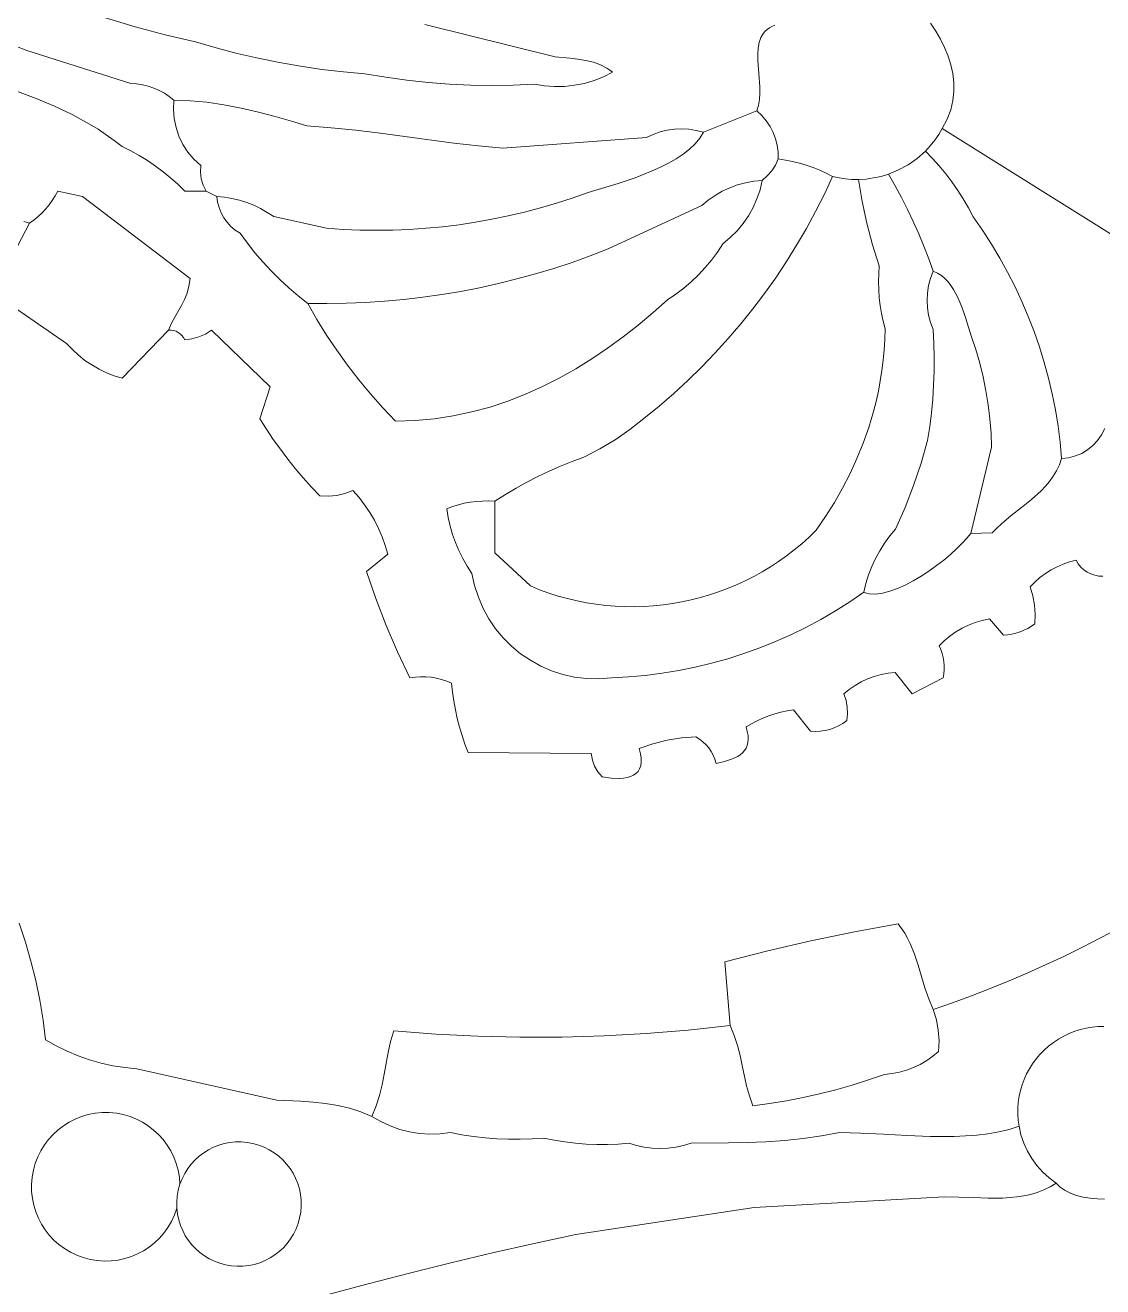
# Model space of a CAD drawing. Header units: inches. Extents: x 37.2 to 70.6, y 17.4 to 61.6.
# Drawn here: x 51.2 to 57.75, y 33.05 to 40.7 of the extents above; entities that cross this region are included whole.
import ezdxf

# ---------------------------------------------------------------- set-up
doc = ezdxf.new("R2010")
doc.units = ezdxf.units.IN
doc.header["$MEASUREMENT"] = 0
doc.layers.add('10_CLOSED_AREAS', color=7, linetype='CONTINUOUS', lineweight=18)
doc.layers.add('20_EXACT_CIRCLES', color=7, linetype='CONTINUOUS', lineweight=18)

msp = doc.modelspace()

# ---------------------------------------------------------------- linework, layer by layer
at = {"layer": '10_CLOSED_AREAS'}
for points in [[(50.4647, 40.8434), (51.2119, 40.551), (51.8435, 40.3508), (51.8795, 40.3482), (51.9149, 40.3426), (51.9496, 40.3341), (51.9835, 40.3227), (52.0163, 40.3085), (52.0478, 40.2916), (52.0779, 40.2721), (52.1064, 40.2499), (52.2039, 40.2464), (52.3055, 40.2365), (52.4097, 40.2211), (52.5147, 40.2012), (52.6191, 40.1775), (52.7212, 40.151), (52.8194, 40.1225), (52.9122, 40.093), (53.061, 40.0818), (53.2098, 40.0666), (53.3588, 40.0486), (53.5078, 40.0289), (53.8058, 39.9894), (53.9549, 39.972), (54.104, 39.9577), (54.9749, 40.0236), (55.0157, 40.0422), (55.0578, 40.0567), (55.1009, 40.067), (55.1447, 40.0731), (55.1889, 40.075), (55.2332, 40.0727), (55.2772, 40.0661), (55.3207, 40.0551), (55.6454, 40.185), (55.6556, 40.2181), (55.6612, 40.2538), (55.6632, 40.2915), (55.6626, 40.3307), (55.6568, 40.4112), (55.6511, 40.4908), (55.6505, 40.5289), (55.6528, 40.565), (55.6587, 40.5987), (55.6692, 40.6293), (55.6852, 40.6564), (55.6955, 40.6684), (55.7076, 40.6793), (55.7215, 40.689), (55.7373, 40.6975), (55.7552, 40.7047)], [(51.1554, 40.3029), (51.2692, 40.2607), (51.3805, 40.214), (51.4889, 40.1621), (51.5939, 40.1044), (51.645, 40.073), (51.695, 40.04), (51.7439, 40.005), (51.7917, 39.9682), (51.8441, 39.9419), (51.8953, 39.9134), (51.9451, 39.8828), (51.9935, 39.8499), (52.0404, 39.815), (52.0857, 39.778), (52.1294, 39.739), (52.1714, 39.6981), (52.3012, 39.698), (52.2837, 39.7342), (52.2723, 39.7724), (52.2673, 39.8121), (52.2688, 39.8522), (52.227, 39.8907), (52.191, 39.9336), (52.1607, 39.9803), (52.1366, 40.0303), (52.1189, 40.0828), (52.1078, 40.1374), (52.1035, 40.1933), (52.1064, 40.2499), (52.0779, 40.2721), (52.0478, 40.2916), (52.0163, 40.3085), (51.9835, 40.3227), (51.9496, 40.3341), (51.9149, 40.3426), (51.8795, 40.3482), (51.8435, 40.3508), (51.2119, 40.551), (50.4647, 40.8434)], [(53.6288, 40.7087), (54.42, 40.5122), (54.5111, 40.5042), (54.5591, 40.4985), (54.607, 40.4905), (54.6532, 40.4794), (54.6966, 40.4644), (54.7355, 40.4445), (54.7529, 40.4326), (54.7688, 40.4191), (54.7137, 40.3913), (54.6567, 40.3688), (54.5981, 40.3516), (54.5383, 40.3397), (54.4777, 40.3333), (54.4166, 40.3324), (54.3555, 40.3371), (54.2946, 40.3473), (54.1655, 40.3415), (54.0363, 40.3395), (53.9072, 40.3415), (53.7782, 40.3473), (53.6495, 40.3571), (53.521, 40.3708), (53.393, 40.3884), (53.2656, 40.4099), (53.1349, 40.4214), (53.0048, 40.4365), (52.8751, 40.4553), (52.7461, 40.4777), (52.6177, 40.5038), (52.4901, 40.5334), (52.3633, 40.5667), (52.2375, 40.6035), (52.0535, 40.6466), (51.8712, 40.6955), (51.6909, 40.75)], [(55.7552, 40.7047), (55.7373, 40.6975), (55.7215, 40.689), (55.7076, 40.6793), (55.6955, 40.6684), (55.6852, 40.6564), (55.6692, 40.6293), (55.6587, 40.5987), (55.6528, 40.565), (55.6505, 40.5289), (55.6511, 40.4908), (55.6568, 40.4112), (55.6626, 40.3307), (55.6632, 40.2915), (55.6612, 40.2538), (55.6556, 40.2181), (55.6454, 40.185), (55.6759, 40.1564), (55.7027, 40.1248), (55.7255, 40.0905), (55.7443, 40.054), (55.7588, 40.0156), (55.7689, 39.9757), (55.7745, 39.9346), (55.7752, 39.8928), (55.8185, 39.8862), (55.8613, 39.8777), (55.9037, 39.8672), (55.9454, 39.8547), (55.9866, 39.8404), (56.0271, 39.8241), (56.0668, 39.8059), (56.1057, 39.7859), (56.1443, 39.7776), (56.1833, 39.7719), (56.2227, 39.7687), (56.2621, 39.7682), (56.3085, 39.7709), (56.3544, 39.7773), (56.3996, 39.7872), (56.444, 39.8006), (56.5059, 39.826), (56.5643, 39.8581), (56.6188, 39.8965), (56.6687, 39.9409), (56.6981, 39.9724), (56.7251, 40.0059), (56.7496, 40.0412), (56.7715, 40.0783), (56.801, 40.1352), (56.8223, 40.1917), (56.8359, 40.2476), (56.8423, 40.3029), (56.8421, 40.3576), (56.8358, 40.4116), (56.8239, 40.4648), (56.807, 40.5171), (56.7855, 40.5685), (56.7601, 40.6189), (56.7313, 40.6683), (56.6996, 40.7166)], [(56.6996, 40.7166), (56.7313, 40.6683), (56.7601, 40.6189), (56.7855, 40.5685), (56.807, 40.5171), (56.8239, 40.4648), (56.8358, 40.4116), (56.8421, 40.3576), (56.8423, 40.3029), (56.8359, 40.2476), (56.8223, 40.1917), (56.801, 40.1352), (56.7715, 40.0783), (57.9221, 39.3565)], [(57.7584, 38.2559), (57.7389, 38.2178), (57.7146, 38.1834), (57.686, 38.1531), (57.6535, 38.1271), (57.6178, 38.106), (57.5793, 38.0899), (57.5385, 38.0794), (57.496, 38.0746), (57.4821, 38.0362), (57.4649, 38.0005), (57.445, 37.9672), (57.4224, 37.936), (57.3977, 37.9066), (57.3711, 37.8788), (57.3136, 37.8267), (57.2526, 37.7773), (57.1905, 37.7284), (57.1301, 37.6776), (57.1013, 37.6508), (57.0739, 37.6226), (56.9441, 37.6201), (56.9208, 37.5912), (56.8921, 37.5599), (56.8586, 37.5268), (56.821, 37.4927), (56.78, 37.4583), (56.7362, 37.4243), (56.6903, 37.3914), (56.643, 37.3603), (56.595, 37.3318), (56.5469, 37.3065), (56.4994, 37.2852), (56.4532, 37.2685), (56.4089, 37.2573), (56.3673, 37.2521), (56.329, 37.2538), (56.3113, 37.2574), (56.2947, 37.2629), (56.2096, 37.2046), (56.1226, 37.1496), (56.0339, 37.0978), (55.9434, 37.0495), (55.8514, 37.0045), (55.7579, 36.963), (55.663, 36.9249), (55.5668, 36.8903), (55.4694, 36.8593), (55.3709, 36.8318), (55.2714, 36.8079), (55.171, 36.7876), (55.0697, 36.771), (54.9678, 36.7581), (54.8653, 36.7489), (54.7623, 36.7435), (54.6864, 36.7378), (54.6118, 36.7396), (54.5387, 36.7485), (54.4677, 36.7643), (54.399, 36.7866), (54.333, 36.8152), (54.2703, 36.8497), (54.2112, 36.8898), (54.156, 36.9353), (54.1053, 36.9858), (54.0594, 37.041), (54.0186, 37.1007), (53.9835, 37.1645), (53.9544, 37.2321), (53.9317, 37.3032), (53.9158, 37.3776), (53.8864, 37.422), (53.8598, 37.468), (53.836, 37.5154), (53.8152, 37.5641), (53.7973, 37.6141), (53.7825, 37.665), (53.7708, 37.7168), (53.7623, 37.7694), (53.7973, 37.7826), (53.8329, 37.7937), (53.8691, 37.8027), (53.9057, 37.8095), (53.9426, 37.8141), (53.9798, 37.8166), (54.0171, 37.8168), (54.0545, 37.8149), (54.1183, 37.8554), (54.1833, 37.894), (54.2493, 37.9307), (54.3164, 37.9653), (54.3845, 37.998), (54.4536, 38.0285), (54.5236, 38.0571), (54.5944, 38.0835), (54.6916, 38.1328), (54.7851, 38.1884), (54.8747, 38.2501), (54.9601, 38.3178), (55.0515, 38.3923), (55.1406, 38.4694), (55.2272, 38.549), (55.3112, 38.6311), (55.3927, 38.7156), (55.4716, 38.8024), (55.5478, 38.8916), (55.6213, 38.9829), (55.692, 39.0764), (55.7599, 39.172), (55.825, 39.2696), (55.8871, 39.3692), (55.9463, 39.4707), (56.0025, 39.574), (56.0557, 39.6791), (56.1057, 39.7859), (56.0668, 39.8059), (56.0271, 39.8241), (55.9866, 39.8404), (55.9454, 39.8547), (55.9037, 39.8672), (55.8613, 39.8777), (55.8185, 39.8862), (55.7752, 39.8928), (55.758, 39.8554), (55.7357, 39.821), (55.7089, 39.79), (55.6778, 39.7629), (55.6646, 39.7061), (55.6462, 39.6511), (55.6229, 39.5983), (55.5949, 39.548), (55.5624, 39.5005), (55.5255, 39.4561), (55.4844, 39.4151), (55.4395, 39.3779), (55.4062, 39.3275), (55.3703, 39.2792), (55.3318, 39.2331), (55.2907, 39.1892), (55.2473, 39.1477), (55.2016, 39.1087), (55.1536, 39.0723), (55.1036, 39.0385), (55.0152, 38.9602), (54.9251, 38.8849), (54.833, 38.8128), (54.7391, 38.7442), (54.6432, 38.6795), (54.5454, 38.6188), (54.4455, 38.5625), (54.3436, 38.5109), (54.2397, 38.4643), (54.1336, 38.423), (54.0254, 38.3872), (53.9149, 38.3573), (53.8023, 38.3335), (53.6873, 38.3161), (53.5701, 38.3055), (53.4506, 38.3019), (53.3735, 38.3829), (53.2993, 38.4665), (53.2281, 38.5525), (53.1599, 38.6408), (53.0947, 38.7314), (53.0326, 38.8242), (52.9738, 38.9192), (52.9181, 39.0162), (52.86, 39.0624), (52.8038, 39.1108), (52.7494, 39.1612), (52.697, 39.2135), (52.6466, 39.2678), (52.5982, 39.3239), (52.552, 39.3819), (52.5079, 39.4416), (52.4788, 39.4608), (52.4525, 39.4832), (52.4293, 39.5084), (52.4093, 39.5361), (52.3928, 39.5659), (52.38, 39.5977), (52.371, 39.631), (52.3662, 39.6655), (52.3012, 39.698), (52.1714, 39.6981), (52.1294, 39.739), (52.0857, 39.778), (52.0404, 39.815), (51.9935, 39.8499), (51.9451, 39.8828), (51.8953, 39.9134), (51.8441, 39.9419), (51.7917, 39.9682), (51.7439, 40.005), (51.695, 40.04), (51.645, 40.073), (51.5939, 40.1044), (51.4889, 40.1621), (51.3805, 40.214), (51.2692, 40.2607), (51.1554, 40.3029)], [(57.9221, 39.3565), (56.7715, 40.0783), (56.7496, 40.0412), (56.7251, 40.0059), (56.6981, 39.9724), (56.6687, 39.9409), (56.712, 39.8964), (56.7533, 39.8502), (56.7927, 39.8024), (56.8301, 39.753), (56.8655, 39.7021), (56.8988, 39.6498), (56.9299, 39.5962), (56.9588, 39.5413), (57.0157, 39.4597), (57.0695, 39.3765), (57.1204, 39.2916), (57.1683, 39.2051), (57.2131, 39.1172), (57.2548, 39.0278), (57.2935, 38.9371), (57.3289, 38.8451), (57.3612, 38.752), (57.3903, 38.6578), (57.4162, 38.5626), (57.4388, 38.4665), (57.4581, 38.3696), (57.4741, 38.2719), (57.4868, 38.1736), (57.496, 38.0746), (57.5385, 38.0794), (57.5793, 38.0899), (57.6178, 38.106), (57.6535, 38.1271), (57.686, 38.1531), (57.7146, 38.1834), (57.7389, 38.2178), (57.7584, 38.2559)], [(51.1943, 39.5126), (51.2298, 39.5032), (51.2564, 39.5225), (51.2816, 39.5434), (51.3054, 39.5658), (51.3277, 39.5897), (51.3485, 39.6149), (51.3677, 39.6414), (51.3851, 39.6691), (51.4008, 39.698), (51.5513, 39.6655), (52.2038, 39.1682), (52.1972, 39.1206), (52.1855, 39.0784), (52.1698, 39.04), (52.1513, 39.0041), (52.1109, 38.9333), (52.0914, 38.8954), (52.074, 38.8538), (52.0894, 38.8538), (52.1044, 38.8514), (52.1186, 38.8468), (52.132, 38.8401), (52.1442, 38.8314), (52.1549, 38.821), (52.1641, 38.8089), (52.1714, 38.7953), (52.2149, 38.8006), (52.2569, 38.8122), (52.2967, 38.8299), (52.3337, 38.8535), (52.6908, 38.5087), (52.6279, 38.3155), (52.6676, 38.2527), (52.709, 38.191), (52.7521, 38.1306), (52.7968, 38.0714), (52.8431, 38.0134), (52.8911, 37.9567), (52.9405, 37.9014), (52.9915, 37.8474), (53.0432, 37.8458), (53.0944, 37.8508), (53.1445, 37.8621), (53.193, 37.8798), (53.2299, 37.8379), (53.2639, 37.7939), (53.295, 37.7479), (53.3233, 37.7002), (53.3485, 37.6508), (53.3705, 37.5998), (53.3895, 37.5475), (53.4051, 37.4939), (53.2752, 37.3898), (53.332, 37.2246), (53.3949, 37.0617), (53.4639, 36.9013), (53.5388, 36.7435), (53.5711, 36.7479), (53.6035, 36.7499), (53.6358, 36.7495), (53.668, 36.7466), (53.6999, 36.7413), (53.7313, 36.7336), (53.7622, 36.7235), (53.7923, 36.711), (53.798, 36.6571), (53.8056, 36.6034), (53.8152, 36.5501), (53.8267, 36.4972), (53.8402, 36.4448), (53.8556, 36.3929), (53.8729, 36.3416), (53.8921, 36.2909), (54.6389, 36.2837), (54.6465, 36.2446), (54.6606, 36.2077), (54.6807, 36.1737), (54.7066, 36.1434), (54.7615, 36.1353), (54.8126, 36.1332), (54.8361, 36.1349), (54.858, 36.1385), (54.8779, 36.1441), (54.8957, 36.1521), (54.911, 36.1624), (54.9238, 36.1753), (54.9336, 36.1909), (54.9403, 36.2093), (54.9436, 36.2307), (54.9434, 36.2552), (54.9393, 36.2831), (54.9311, 36.3143), (55.0145, 36.3433), (55.1, 36.365), (55.187, 36.3794), (55.275, 36.3863), (55.2973, 36.3721), (55.3179, 36.3559), (55.3367, 36.3377), (55.3535, 36.3178), (55.3682, 36.2963), (55.3807, 36.2734), (55.3909, 36.2493), (55.3987, 36.224), (55.4481, 36.2353), (55.492, 36.2491), (55.5293, 36.2666), (55.5451, 36.277), (55.5589, 36.2887), (55.5706, 36.3018), (55.5799, 36.3165), (55.5868, 36.3329), (55.5911, 36.3512), (55.5928, 36.3714), (55.5917, 36.3937), (55.5876, 36.4183), (55.5804, 36.4452), (55.6134, 36.4651), (55.6474, 36.483), (55.6823, 36.499), (55.7179, 36.513), (55.7543, 36.525), (55.7913, 36.5349), (55.8289, 36.5428), (55.867, 36.5487), (55.9711, 36.4188), (56.0007, 36.4178), (56.0301, 36.4195), (56.0592, 36.4239), (56.0876, 36.4308), (56.1153, 36.4404), (56.1421, 36.4524), (56.1677, 36.4669), (56.1921, 36.4837), (56.1966, 36.5251), (56.1948, 36.5664), (56.1869, 36.6069), (56.1728, 36.6461), (56.2064, 36.6733), (56.242, 36.6976), (56.2793, 36.7188), (56.3181, 36.7368), (56.3583, 36.7516), (56.3996, 36.7632), (56.4419, 36.7713), (56.4849, 36.7759), (56.589, 36.6461), (56.7776, 36.7435), (56.7816, 36.7683), (56.7834, 36.7933), (56.7832, 36.8182), (56.781, 36.843), (56.7767, 36.8676), (56.7704, 36.8917), (56.7621, 36.9153), (56.7518, 36.9383), (56.7837, 36.969), (56.8177, 36.997), (56.8537, 37.022), (56.8915, 37.0441), (56.931, 37.0631), (56.972, 37.0789), (57.0142, 37.0915), (57.0575, 37.1006), (57.1421, 37.0032), (57.168, 37.005), (57.1936, 37.0087), (57.2187, 37.0145), (57.2433, 37.0222), (57.2672, 37.0318), (57.2903, 37.0432), (57.3125, 37.0565), (57.3337, 37.0716), (57.3355, 37.1284), (57.3313, 37.185), (57.321, 37.2408), (57.3049, 37.2954), (57.3336, 37.3251), (57.3645, 37.3522), (57.3972, 37.3768), (57.4318, 37.3987), (57.468, 37.4179), (57.5056, 37.4342), (57.5445, 37.4475), (57.5845, 37.4577), (57.5973, 37.4357), (57.6129, 37.4161), (57.631, 37.3991), (57.6513, 37.3849), (57.6734, 37.3737), (57.6969, 37.3658), (57.7216, 37.3612), (57.7471, 37.3603)], [(57.7471, 37.3603), (57.7216, 37.3612), (57.6969, 37.3658), (57.6734, 37.3737), (57.6513, 37.3849), (57.631, 37.3991), (57.6129, 37.4161), (57.5973, 37.4357), (57.5845, 37.4577), (57.5445, 37.4475), (57.5056, 37.4342), (57.468, 37.4179), (57.4318, 37.3987), (57.3972, 37.3768), (57.3645, 37.3522), (57.3336, 37.3251), (57.3049, 37.2954), (57.321, 37.2408), (57.3313, 37.185), (57.3355, 37.1284), (57.3337, 37.0716), (57.3125, 37.0565), (57.2903, 37.0432), (57.2672, 37.0318), (57.2433, 37.0222), (57.2187, 37.0145), (57.1936, 37.0087), (57.168, 37.005), (57.1421, 37.0032), (57.0575, 37.1006), (57.0142, 37.0915), (56.972, 37.0789), (56.931, 37.0631), (56.8915, 37.0441), (56.8537, 37.022), (56.8177, 36.997), (56.7837, 36.969), (56.7518, 36.9383), (56.7621, 36.9153), (56.7704, 36.8917), (56.7767, 36.8676), (56.781, 36.843), (56.7832, 36.8182), (56.7834, 36.7933), (56.7816, 36.7683), (56.7776, 36.7435), (56.589, 36.6461), (56.4849, 36.7759), (56.4419, 36.7713), (56.3996, 36.7632), (56.3583, 36.7516), (56.3181, 36.7368), (56.2793, 36.7188), (56.242, 36.6976), (56.2064, 36.6733), (56.1728, 36.6461), (56.1869, 36.6069), (56.1948, 36.5664), (56.1966, 36.5251), (56.1921, 36.4837), (56.1677, 36.4669), (56.1421, 36.4524), (56.1153, 36.4404), (56.0876, 36.4308), (56.0592, 36.4239), (56.0301, 36.4195), (56.0007, 36.4178), (55.9711, 36.4188), (55.867, 36.5487), (55.8289, 36.5428), (55.7913, 36.5349), (55.7543, 36.525), (55.7179, 36.513), (55.6823, 36.499), (55.6474, 36.483), (55.6134, 36.4651), (55.5804, 36.4452), (55.5876, 36.4183), (55.5917, 36.3937), (55.5928, 36.3714), (55.5911, 36.3512), (55.5868, 36.3329), (55.5799, 36.3165), (55.5706, 36.3018), (55.5589, 36.2887), (55.5451, 36.277), (55.5293, 36.2666), (55.492, 36.2491), (55.4481, 36.2353), (55.3987, 36.224), (55.3909, 36.2493), (55.3807, 36.2734), (55.3682, 36.2963), (55.3535, 36.3178), (55.3367, 36.3377), (55.3179, 36.3559), (55.2973, 36.3721), (55.275, 36.3863), (55.187, 36.3794), (55.1, 36.365), (55.0145, 36.3433), (54.9311, 36.3143), (54.9393, 36.2831), (54.9434, 36.2552), (54.9436, 36.2307), (54.9403, 36.2093), (54.9336, 36.1909), (54.9238, 36.1753), (54.911, 36.1624), (54.8957, 36.1521), (54.8779, 36.1441), (54.858, 36.1385), (54.8361, 36.1349), (54.8126, 36.1332), (54.7615, 36.1353), (54.7066, 36.1434), (54.6807, 36.1737), (54.6606, 36.2077), (54.6465, 36.2446), (54.6389, 36.2837), (53.8921, 36.2909), (53.8729, 36.3416), (53.8556, 36.3929), (53.8402, 36.4448), (53.8267, 36.4972), (53.8152, 36.5501), (53.8056, 36.6034), (53.798, 36.6571), (53.7923, 36.711), (53.7622, 36.7235), (53.7313, 36.7336), (53.6999, 36.7413), (53.668, 36.7466), (53.6358, 36.7495), (53.6035, 36.7499), (53.5711, 36.7479), (53.5388, 36.7435), (53.4639, 36.9013), (53.3949, 37.0617), (53.332, 37.2246), (53.2752, 37.3898), (53.4051, 37.4939), (53.3895, 37.5475), (53.3705, 37.5998), (53.3485, 37.6508), (53.3233, 37.7002), (53.295, 37.7479), (53.2639, 37.7939), (53.2299, 37.8379), (53.193, 37.8798), (53.1445, 37.8621), (53.0944, 37.8508), (53.0432, 37.8458), (52.9915, 37.8474), (52.9405, 37.9014), (52.8911, 37.9567), (52.8431, 38.0134), (52.7968, 38.0714), (52.7521, 38.1306), (52.709, 38.191), (52.6676, 38.2527), (52.6279, 38.3155), (52.6908, 38.5087), (52.3337, 38.8535), (52.2967, 38.8299), (52.2569, 38.8122), (52.2149, 38.8006), (52.1714, 38.7953), (52.1641, 38.8089), (52.1549, 38.821), (52.1442, 38.8314), (52.132, 38.8401), (52.1186, 38.8468), (52.1044, 38.8514), (52.0894, 38.8538), (52.074, 38.8538), (51.7918, 38.5616), (51.7435, 38.5768), (51.6965, 38.5954), (51.6512, 38.6173), (51.6076, 38.6424), (51.566, 38.6705), (51.5265, 38.7017), (51.4892, 38.7357), (51.4544, 38.7725), (51.0059, 39.0811), (51.2298, 39.5032), (51.1943, 39.5126)], [(53.0341, 32.9978), (53.2844, 33.0658), (53.5354, 33.1311), (53.7871, 33.1935), (54.0395, 33.2531), (54.2926, 33.3099), (54.5463, 33.3639), (55.63, 33.5278), (56.7852, 33.5941), (56.872, 33.5923), (56.9603, 33.5886), (57.049, 33.5857), (57.1372, 33.5863), (57.1808, 33.5887), (57.2238, 33.593), (57.2661, 33.5994), (57.3077, 33.6084), (57.3484, 33.6203), (57.388, 33.6353), (57.4265, 33.6539), (57.4637, 33.6763), (57.4204, 33.7079), (57.381, 33.7436), (57.3456, 33.7829), (57.3145, 33.8255), (57.2878, 33.8711), (57.2659, 33.9192), (57.249, 33.9696), (57.2372, 34.0219), (57.1769, 34.0029), (57.114, 33.9879), (57.0488, 33.9765), (56.9816, 33.9683), (56.9128, 33.9631), (56.8427, 33.9603), (56.7001, 33.9606), (56.5565, 33.9661), (56.4148, 33.9739), (56.2776, 33.9807), (56.1477, 33.9836), (56.0383, 33.9631), (55.9271, 33.9474), (55.8144, 33.936), (55.7009, 33.9281), (55.5869, 33.9231), (55.4729, 33.9203), (55.2469, 33.9187), (55.2004, 33.9047), (55.1531, 33.8946), (55.1053, 33.8886), (55.0572, 33.8865), (55.0091, 33.8884), (54.9613, 33.8943), (54.914, 33.9043), (54.8674, 33.9182), (54.8026, 33.9129), (54.7378, 33.9104), (54.673, 33.9104), (54.6082, 33.9132), (54.5436, 33.9186), (54.4793, 33.9266), (54.4153, 33.9372), (54.3517, 33.9505), (54.2805, 33.9455), (54.2092, 33.9431), (54.1379, 33.9433), (54.0668, 33.9461), (53.9957, 33.9515), (53.9249, 33.9596), (53.8544, 33.9702), (53.7843, 33.9835), (53.7221, 33.9759), (53.6598, 33.9741), (53.598, 33.9781), (53.5369, 33.9877), (53.4769, 34.0029), (53.4184, 34.0236), (53.3619, 34.0497), (53.3077, 34.0811), (53.2417, 34.1089), (53.1723, 34.1308), (53.1003, 34.1476), (53.0265, 34.1601), (52.9519, 34.169), (52.8773, 34.1749), (52.7314, 34.1811), (51.8799, 34.3698), (51.8069, 34.3774), (51.7347, 34.3892), (51.6634, 34.4051), (51.5932, 34.4252), (51.5244, 34.4493), (51.4569, 34.4774), (51.3912, 34.5094), (51.3272, 34.5454), (51.3119, 34.6666), (51.2919, 34.7868), (51.2672, 34.9058), (51.238, 35.0235), (51.2041, 35.1398), (51.1658, 35.2546)], [(51.1658, 35.2546), (51.2041, 35.1398), (51.238, 35.0235), (51.2672, 34.9058), (51.2919, 34.7868), (51.3119, 34.6666), (51.3272, 34.5454), (51.3912, 34.5094), (51.4569, 34.4774), (51.5244, 34.4493), (51.5932, 34.4252), (51.6634, 34.4051), (51.7347, 34.3892), (51.8069, 34.3774), (51.8799, 34.3698), (52.7314, 34.1811), (52.8773, 34.1749), (52.9519, 34.169), (53.0265, 34.1601), (53.1003, 34.1476), (53.1723, 34.1308), (53.2417, 34.1089), (53.3077, 34.0811), (53.3345, 34.1448), (53.3548, 34.2091), (53.3703, 34.2738), (53.383, 34.3389), (53.4068, 34.4697), (53.4215, 34.5352), (53.4406, 34.6006), (53.6958, 34.5809), (53.9513, 34.5679), (54.207, 34.5618), (54.4627, 34.5625), (54.7183, 34.5699), (54.9736, 34.5842), (55.2286, 34.6052), (55.483, 34.6331), (55.4506, 35.0195), (55.7114, 35.0872), (55.9739, 35.1482), (56.2379, 35.2024), (56.5031, 35.25), (56.5246, 35.2222), (56.5437, 35.1931), (56.5607, 35.1628), (56.576, 35.1316), (56.6022, 35.0666), (56.6246, 34.9994), (56.6658, 34.8626), (56.689, 34.7954), (56.7168, 34.7305), (56.833, 34.771), (56.9484, 34.8135), (57.063, 34.858), (57.1768, 34.9044), (57.2898, 34.9526), (57.4018, 35.0028), (57.5131, 35.0549), (57.6234, 35.1089), (57.7327, 35.1648), (57.8411, 35.2225)], [(57.8411, 35.2225), (57.7327, 35.1648), (57.6234, 35.1089), (57.5131, 35.0549), (57.4018, 35.0028), (57.2898, 34.9526), (57.1768, 34.9044), (57.063, 34.858), (56.9484, 34.8135), (56.833, 34.771), (56.7168, 34.7305), (56.7354, 34.6686), (56.7471, 34.6053), (56.7517, 34.541), (56.7493, 34.4764), (56.7143, 34.4468), (56.6771, 34.4204), (56.638, 34.3974), (56.5971, 34.3778), (56.5546, 34.3619), (56.5109, 34.3496), (56.4661, 34.3411), (56.4205, 34.3364), (56.3232, 34.3027), (56.225, 34.2717), (56.126, 34.2436), (56.0262, 34.2183), (55.9258, 34.196), (55.8248, 34.1764), (55.7232, 34.1598), (55.6211, 34.1461), (55.5999, 34.2067), (55.5832, 34.2678), (55.5567, 34.3906), (55.5434, 34.4519), (55.5278, 34.5129), (55.5083, 34.5733), (55.483, 34.6331), (55.2286, 34.6052), (54.9736, 34.5842), (54.7183, 34.5699), (54.4627, 34.5625), (54.207, 34.5618), (53.9513, 34.5679), (53.6958, 34.5809), (53.4406, 34.6006), (53.4215, 34.5352), (53.4068, 34.4697), (53.383, 34.3389), (53.3703, 34.2738), (53.3548, 34.2091), (53.3345, 34.1448), (53.3077, 34.0811), (53.3619, 34.0497), (53.4184, 34.0236), (53.4769, 34.0029), (53.5369, 33.9877), (53.598, 33.9781), (53.6598, 33.9741), (53.7221, 33.9759), (53.7843, 33.9835), (53.8544, 33.9702), (53.9249, 33.9596), (53.9957, 33.9515), (54.0668, 33.9461), (54.1379, 33.9433), (54.2092, 33.9431), (54.2805, 33.9455), (54.3517, 33.9505), (54.4153, 33.9372), (54.4793, 33.9266), (54.5436, 33.9186), (54.6082, 33.9132), (54.673, 33.9104), (54.7378, 33.9104), (54.8026, 33.9129), (54.8674, 33.9182), (54.914, 33.9043), (54.9613, 33.8943), (55.0091, 33.8884), (55.0572, 33.8865), (55.1053, 33.8886), (55.1531, 33.8946), (55.2004, 33.9047), (55.2469, 33.9187), (55.4729, 33.9203), (55.5869, 33.9231), (55.7009, 33.9281), (55.8144, 33.936), (55.9271, 33.9474), (56.0383, 33.9631), (56.1477, 33.9836), (56.2776, 33.9807), (56.4148, 33.9739), (56.5565, 33.9661), (56.7001, 33.9606), (56.8427, 33.9603), (56.9128, 33.9631), (56.9816, 33.9683), (57.0488, 33.9765), (57.114, 33.9879), (57.1769, 34.0029), (57.2372, 34.0219), (57.2322, 34.0586), (57.2299, 34.0952), (57.2302, 34.1317), (57.233, 34.1678), (57.2383, 34.2034), (57.2461, 34.2385), (57.2562, 34.2729), (57.2687, 34.3064), (57.2834, 34.3391), (57.3004, 34.3706), (57.3196, 34.401), (57.3409, 34.4301), (57.3643, 34.4577), (57.3897, 34.4838), (57.4171, 34.5082), (57.4465, 34.5308), (57.4773, 34.5512), (57.5093, 34.5693), (57.5422, 34.5849), (57.5759, 34.5981), (57.6103, 34.6089), (57.6453, 34.6172), (57.6806, 34.623), (57.7163, 34.6265), (57.7521, 34.6274)], [(57.7521, 34.6274), (57.7163, 34.6265), (57.6806, 34.623), (57.6453, 34.6172), (57.6103, 34.6089), (57.5759, 34.5981), (57.5422, 34.5849), (57.5093, 34.5693), (57.4773, 34.5512), (57.4465, 34.5308), (57.4171, 34.5082), (57.3897, 34.4838), (57.3643, 34.4577), (57.3409, 34.4301), (57.3196, 34.401), (57.3004, 34.3706), (57.2834, 34.3391), (57.2687, 34.3064), (57.2562, 34.2729), (57.2461, 34.2385), (57.2383, 34.2034), (57.233, 34.1678), (57.2302, 34.1317), (57.2299, 34.0952), (57.2322, 34.0586), (57.2372, 34.0219), (57.249, 33.9696), (57.2659, 33.9192), (57.2878, 33.8711), (57.3145, 33.8255), (57.3456, 33.7829), (57.381, 33.7436), (57.4204, 33.7079), (57.4637, 33.6763), (57.4875, 33.6529), (57.5165, 33.6328), (57.5499, 33.6159), (57.587, 33.6023), (57.6271, 33.5918), (57.6692, 33.5846), (57.7128, 33.5805), (57.757, 33.5795)], [(57.757, 33.5795), (57.7128, 33.5805), (57.6692, 33.5846), (57.6271, 33.5918), (57.587, 33.6023), (57.5499, 33.6159), (57.5165, 33.6328), (57.4875, 33.6529), (57.4637, 33.6763), (57.4265, 33.6539), (57.388, 33.6353), (57.3484, 33.6203), (57.3077, 33.6084), (57.2661, 33.5994), (57.2238, 33.593), (57.1808, 33.5887), (57.1372, 33.5863), (57.049, 33.5857), (56.9603, 33.5886), (56.872, 33.5923), (56.7852, 33.5941), (55.63, 33.5278), (54.5463, 33.3639), (54.2926, 33.3099), (54.0395, 33.2531), (53.7871, 33.1935), (53.5354, 33.1311), (53.2844, 33.0658), (53.0341, 32.9978)]]:
    msp.add_lwpolyline(points, dxfattribs=at)
for points in [[(52.3012, 39.698), (52.3662, 39.6655), (52.4126, 39.6612), (52.4585, 39.6537), (52.5036, 39.6429), (52.5477, 39.6289), (52.5908, 39.6119), (52.6326, 39.5918), (52.6729, 39.5687), (52.7117, 39.5427), (53.0316, 39.4723), (53.1326, 39.4654), (53.2338, 39.4612), (53.3348, 39.4598), (53.4358, 39.4612), (53.5366, 39.4653), (53.6373, 39.4721), (53.7376, 39.4816), (53.8377, 39.4939), (53.9374, 39.5089), (54.0366, 39.5265), (54.1354, 39.5469), (54.2337, 39.57), (54.3313, 39.5957), (54.4283, 39.6241), (54.5246, 39.6552), (54.6202, 39.6889), (54.8024, 39.7438), (54.9059, 39.7788), (55.0101, 39.8198), (55.0607, 39.8426), (55.1093, 39.8672), (55.1553, 39.8936), (55.198, 39.9218), (55.2365, 39.952), (55.2703, 39.9843), (55.2986, 40.0186), (55.3207, 40.0551), (55.2772, 40.0661), (55.2332, 40.0727), (55.1889, 40.075), (55.1447, 40.0731), (55.1009, 40.067), (55.0578, 40.0567), (55.0157, 40.0422), (54.9749, 40.0236), (54.104, 39.9577), (53.9549, 39.972), (53.8058, 39.9894), (53.5078, 40.0289), (53.3588, 40.0486), (53.2098, 40.0666), (53.061, 40.0818), (52.9122, 40.093), (52.8194, 40.1225), (52.7212, 40.151), (52.6191, 40.1775), (52.5147, 40.2012), (52.4097, 40.2211), (52.3055, 40.2365), (52.2039, 40.2464), (52.1064, 40.2499), (52.1035, 40.1933), (52.1078, 40.1374), (52.1189, 40.0828), (52.1366, 40.0303), (52.1607, 39.9803), (52.191, 39.9336), (52.227, 39.8907), (52.2688, 39.8522), (52.2673, 39.8121), (52.2723, 39.7724), (52.2837, 39.7342)], [(52.3662, 39.6655), (52.371, 39.631), (52.38, 39.5977), (52.3928, 39.5659), (52.4093, 39.5361), (52.4293, 39.5084), (52.4525, 39.4832), (52.4788, 39.4608), (52.5079, 39.4416), (52.552, 39.3819), (52.5982, 39.3239), (52.6466, 39.2678), (52.697, 39.2135), (52.7494, 39.1612), (52.8038, 39.1108), (52.86, 39.0624), (52.9181, 39.0162), (53.0352, 39.015), (53.1521, 39.0168), (53.2688, 39.0215), (53.3852, 39.0292), (53.5014, 39.0398), (53.6172, 39.0533), (53.7326, 39.0697), (53.8475, 39.089), (53.9619, 39.1112), (54.0758, 39.1363), (54.189, 39.1642), (54.3015, 39.195), (54.4132, 39.2287), (54.5242, 39.2652), (54.6343, 39.3045), (54.7435, 39.3466), (55.311, 39.6103), (55.3503, 39.6426), (55.392, 39.6713), (55.4358, 39.6964), (55.4815, 39.7177), (55.5288, 39.7351), (55.5774, 39.7485), (55.6272, 39.7578), (55.6778, 39.7629), (55.7089, 39.79), (55.7357, 39.821), (55.758, 39.8554), (55.7752, 39.8928), (55.7745, 39.9346), (55.7689, 39.9757), (55.7588, 40.0156), (55.7443, 40.054), (55.7255, 40.0905), (55.7027, 40.1248), (55.6759, 40.1564), (55.6454, 40.185), (55.3207, 40.0551), (55.2986, 40.0186), (55.2703, 39.9843), (55.2365, 39.952), (55.198, 39.9218), (55.1553, 39.8936), (55.1093, 39.8672), (55.0607, 39.8426), (55.0101, 39.8198), (54.9059, 39.7788), (54.8024, 39.7438), (54.6202, 39.6889), (54.5246, 39.6552), (54.4283, 39.6241), (54.3313, 39.5957), (54.2337, 39.57), (54.1354, 39.5469), (54.0366, 39.5265), (53.9374, 39.5089), (53.8377, 39.4939), (53.7376, 39.4816), (53.6373, 39.4721), (53.5366, 39.4653), (53.4358, 39.4612), (53.3348, 39.4598), (53.2338, 39.4612), (53.1326, 39.4654), (53.0316, 39.4723), (52.7117, 39.5427), (52.6729, 39.5687), (52.6326, 39.5918), (52.5908, 39.6119), (52.5477, 39.6289), (52.5036, 39.6429), (52.4585, 39.6537), (52.4126, 39.6612)], [(56.444, 39.8006), (56.4847, 39.7301), (56.5235, 39.6586), (56.5604, 39.5862), (56.5955, 39.5128), (56.6287, 39.4386), (56.66, 39.3635), (56.6894, 39.2876), (56.7168, 39.211), (56.7423, 39.1993), (56.7657, 39.1846), (56.787, 39.1669), (56.8063, 39.1468), (56.8239, 39.1244), (56.84, 39.1001), (56.8679, 39.047), (56.8914, 38.9898), (56.9116, 38.931), (56.9475, 38.8183), (56.9747, 38.7364), (56.9986, 38.6535), (57.0191, 38.5698), (57.0363, 38.4854), (57.05, 38.4004), (57.0604, 38.3149), (57.0673, 38.2289), (57.0708, 38.1427), (56.9441, 37.6201), (57.0739, 37.6226), (57.1013, 37.6508), (57.1301, 37.6776), (57.1905, 37.7284), (57.2526, 37.7773), (57.3136, 37.8267), (57.3711, 37.8788), (57.3977, 37.9066), (57.4224, 37.936), (57.445, 37.9672), (57.4649, 38.0005), (57.4821, 38.0362), (57.496, 38.0746), (57.4868, 38.1736), (57.4741, 38.2719), (57.4581, 38.3696), (57.4388, 38.4665), (57.4162, 38.5626), (57.3903, 38.6578), (57.3612, 38.752), (57.3289, 38.8451), (57.2935, 38.9371), (57.2548, 39.0278), (57.2131, 39.1172), (57.1683, 39.2051), (57.1204, 39.2916), (57.0695, 39.3765), (57.0157, 39.4597), (56.9588, 39.5413), (56.9299, 39.5962), (56.8988, 39.6498), (56.8655, 39.7021), (56.8301, 39.753), (56.7927, 39.8024), (56.7533, 39.8502), (56.712, 39.8964), (56.6687, 39.9409), (56.6188, 39.8965), (56.5643, 39.8581), (56.5059, 39.826)], [(55.4395, 39.3779), (55.4844, 39.4151), (55.5255, 39.4561), (55.5624, 39.5005), (55.5949, 39.548), (55.6229, 39.5983), (55.6462, 39.6511), (55.6646, 39.7061), (55.6778, 39.7629), (55.6272, 39.7578), (55.5774, 39.7485), (55.5288, 39.7351), (55.4815, 39.7177), (55.4358, 39.6964), (55.392, 39.6713), (55.3503, 39.6426), (55.311, 39.6103), (54.7435, 39.3466), (54.6343, 39.3045), (54.5242, 39.2652), (54.4132, 39.2287), (54.3015, 39.195), (54.189, 39.1642), (54.0758, 39.1363), (53.9619, 39.1112), (53.8475, 39.089), (53.7326, 39.0697), (53.6172, 39.0533), (53.5014, 39.0398), (53.3852, 39.0292), (53.2688, 39.0215), (53.1521, 39.0168), (53.0352, 39.015), (52.9181, 39.0162), (52.9738, 38.9192), (53.0326, 38.8242), (53.0947, 38.7314), (53.1599, 38.6408), (53.2281, 38.5525), (53.2993, 38.4665), (53.3735, 38.3829), (53.4506, 38.3019), (53.5701, 38.3055), (53.6873, 38.3161), (53.8023, 38.3335), (53.9149, 38.3573), (54.0254, 38.3872), (54.1336, 38.423), (54.2397, 38.4643), (54.3436, 38.5109), (54.4455, 38.5625), (54.5454, 38.6188), (54.6432, 38.6795), (54.7391, 38.7442), (54.833, 38.8128), (54.9251, 38.8849), (55.0152, 38.9602), (55.1036, 39.0385), (55.1536, 39.0723), (55.2016, 39.1087), (55.2473, 39.1477), (55.2907, 39.1892), (55.3318, 39.2331), (55.3703, 39.2792), (55.4062, 39.3275)], [(56.7168, 39.211), (56.6894, 39.2876), (56.66, 39.3635), (56.6287, 39.4386), (56.5955, 39.5128), (56.5604, 39.5862), (56.5235, 39.6586), (56.4847, 39.7301), (56.444, 39.8006), (56.3996, 39.7872), (56.3544, 39.7773), (56.3085, 39.7709), (56.2621, 39.7682), (56.2849, 39.6349), (56.3135, 39.5028), (56.3482, 39.3722), (56.3887, 39.2432), (56.3853, 39.195), (56.3841, 39.1469), (56.3852, 39.0987), (56.3885, 39.0507), (56.394, 39.0029), (56.4018, 38.9554), (56.4117, 38.9082), (56.4238, 38.8614), (56.422, 38.7979), (56.4182, 38.7346), (56.4124, 38.6714), (56.4046, 38.6084), (56.3948, 38.5457), (56.3831, 38.4834), (56.3694, 38.4214), (56.3538, 38.3598), (56.3245, 38.2635), (56.291, 38.1687), (56.2534, 38.0756), (56.2117, 37.9843), (56.166, 37.8949), (56.1164, 37.8076), (56.0629, 37.7225), (56.0056, 37.6397), (55.9623, 37.5978), (55.9177, 37.5577), (55.8719, 37.5196), (55.8248, 37.4835), (55.7767, 37.4492), (55.7274, 37.417), (55.6772, 37.3866), (55.6261, 37.3583), (55.574, 37.3319), (55.5211, 37.3076), (55.4675, 37.2852), (55.4131, 37.2649), (55.3581, 37.2466), (55.3026, 37.2304), (55.2465, 37.2162), (55.1899, 37.2041), (55.1329, 37.194), (55.0756, 37.1861), (55.018, 37.1803), (54.9601, 37.1765), (54.9021, 37.1749), (54.844, 37.1755), (54.7859, 37.1782), (54.7277, 37.183), (54.6697, 37.1901), (54.6117, 37.1993), (54.554, 37.2107), (54.4965, 37.2243), (54.4393, 37.2401), (54.3825, 37.2582), (54.3261, 37.2785), (54.2703, 37.3011), (54.0545, 37.5022), (54.0545, 37.8149), (54.0171, 37.8168), (53.9798, 37.8166), (53.9426, 37.8141), (53.9057, 37.8095), (53.8691, 37.8027), (53.8329, 37.7937), (53.7973, 37.7826), (53.7623, 37.7694), (53.7708, 37.7168), (53.7825, 37.665), (53.7973, 37.6141), (53.8152, 37.5641), (53.836, 37.5154), (53.8598, 37.468), (53.8864, 37.422), (53.9158, 37.3776), (53.9317, 37.3032), (53.9544, 37.2321), (53.9835, 37.1645), (54.0186, 37.1007), (54.0594, 37.041), (54.1053, 36.9858), (54.156, 36.9353), (54.2112, 36.8898), (54.2703, 36.8497), (54.333, 36.8152), (54.399, 36.7866), (54.4677, 36.7643), (54.5387, 36.7485), (54.6118, 36.7396), (54.6864, 36.7378), (54.7623, 36.7435), (54.8653, 36.7489), (54.9678, 36.7581), (55.0697, 36.771), (55.171, 36.7876), (55.2714, 36.8079), (55.3709, 36.8318), (55.4694, 36.8593), (55.5668, 36.8903), (55.663, 36.9249), (55.7579, 36.963), (55.8514, 37.0045), (55.9434, 37.0495), (56.0339, 37.0978), (56.1226, 37.1496), (56.2096, 37.2046), (56.2947, 37.2629), (56.3073, 37.3159), (56.3234, 37.3678), (56.3428, 37.4184), (56.3655, 37.4675), (56.3914, 37.515), (56.4204, 37.5608), (56.4524, 37.6046), (56.4873, 37.6464), (56.5456, 37.7774), (56.5975, 37.9109), (56.6431, 38.0467), (56.6823, 38.1846), (56.695, 38.268), (56.7053, 38.3517), (56.7132, 38.4357), (56.7187, 38.5198), (56.7218, 38.604), (56.7225, 38.6883), (56.7208, 38.7726), (56.7167, 38.8569), (56.7002, 38.8999), (56.6884, 38.9439), (56.6813, 38.9888), (56.6789, 39.034), (56.6813, 39.0792), (56.6884, 39.124), (56.7002, 39.1681)], [(56.3887, 39.2432), (56.3482, 39.3722), (56.3135, 39.5028), (56.2849, 39.6349), (56.2621, 39.7682), (56.2227, 39.7687), (56.1833, 39.7719), (56.1443, 39.7776), (56.1057, 39.7859), (56.0557, 39.6791), (56.0025, 39.574), (55.9463, 39.4707), (55.8871, 39.3692), (55.825, 39.2696), (55.7599, 39.172), (55.692, 39.0764), (55.6213, 38.9829), (55.5478, 38.8916), (55.4716, 38.8024), (55.3927, 38.7156), (55.3112, 38.6311), (55.2272, 38.549), (55.1406, 38.4694), (55.0515, 38.3923), (54.9601, 38.3178), (54.8747, 38.2501), (54.7851, 38.1884), (54.6916, 38.1328), (54.5944, 38.0835), (54.5236, 38.0571), (54.4536, 38.0285), (54.3845, 37.998), (54.3164, 37.9653), (54.2493, 37.9307), (54.1833, 37.894), (54.1183, 37.8554), (54.0545, 37.8149), (54.0545, 37.5022), (54.2703, 37.3011), (54.3261, 37.2785), (54.3825, 37.2582), (54.4393, 37.2401), (54.4965, 37.2243), (54.554, 37.2107), (54.6117, 37.1993), (54.6697, 37.1901), (54.7277, 37.183), (54.7859, 37.1782), (54.844, 37.1755), (54.9021, 37.1749), (54.9601, 37.1765), (55.018, 37.1803), (55.0756, 37.1861), (55.1329, 37.194), (55.1899, 37.2041), (55.2465, 37.2162), (55.3026, 37.2304), (55.3581, 37.2466), (55.4131, 37.2649), (55.4675, 37.2852), (55.5211, 37.3076), (55.574, 37.3319), (55.6261, 37.3583), (55.6772, 37.3866), (55.7274, 37.417), (55.7767, 37.4492), (55.8248, 37.4835), (55.8719, 37.5196), (55.9177, 37.5577), (55.9623, 37.5978), (56.0056, 37.6397), (56.0629, 37.7225), (56.1164, 37.8076), (56.166, 37.8949), (56.2117, 37.9843), (56.2534, 38.0756), (56.291, 38.1687), (56.3245, 38.2635), (56.3538, 38.3598), (56.3694, 38.4214), (56.3831, 38.4834), (56.3948, 38.5457), (56.4046, 38.6084), (56.4124, 38.6714), (56.4182, 38.7346), (56.422, 38.7979), (56.4238, 38.8614), (56.4117, 38.9082), (56.4018, 38.9554), (56.394, 39.0029), (56.3885, 39.0507), (56.3852, 39.0987), (56.3841, 39.1469), (56.3853, 39.195)], [(52.074, 38.8538), (52.0914, 38.8954), (52.1109, 38.9333), (52.1513, 39.0041), (52.1698, 39.04), (52.1855, 39.0784), (52.1972, 39.1206), (52.2038, 39.1682), (51.5513, 39.6655), (51.4008, 39.698), (51.3851, 39.6691), (51.3677, 39.6414), (51.3485, 39.6149), (51.3277, 39.5897), (51.3054, 39.5658), (51.2816, 39.5434), (51.2564, 39.5225), (51.2298, 39.5032), (51.0059, 39.0811), (51.4544, 38.7725), (51.4892, 38.7357), (51.5265, 38.7017), (51.566, 38.6705), (51.6076, 38.6424), (51.6512, 38.6173), (51.6965, 38.5954), (51.7435, 38.5768), (51.7918, 38.5616)], [(56.9441, 37.6201), (57.0708, 38.1427), (57.0673, 38.2289), (57.0604, 38.3149), (57.05, 38.4004), (57.0363, 38.4854), (57.0191, 38.5698), (56.9986, 38.6535), (56.9747, 38.7364), (56.9475, 38.8183), (56.9116, 38.931), (56.8914, 38.9898), (56.8679, 39.047), (56.84, 39.1001), (56.8239, 39.1244), (56.8063, 39.1468), (56.787, 39.1669), (56.7657, 39.1846), (56.7423, 39.1993), (56.7168, 39.211), (56.7002, 39.1681), (56.6884, 39.124), (56.6813, 39.0792), (56.6789, 39.034), (56.6813, 38.9888), (56.6884, 38.9439), (56.7002, 38.8999), (56.7167, 38.8569), (56.7208, 38.7726), (56.7225, 38.6883), (56.7218, 38.604), (56.7187, 38.5198), (56.7132, 38.4357), (56.7053, 38.3517), (56.695, 38.268), (56.6823, 38.1846), (56.6431, 38.0467), (56.5975, 37.9109), (56.5456, 37.7774), (56.4873, 37.6464), (56.4524, 37.6046), (56.4204, 37.5608), (56.3914, 37.515), (56.3655, 37.4675), (56.3428, 37.4184), (56.3234, 37.3678), (56.3073, 37.3159), (56.2947, 37.2629), (56.3113, 37.2574), (56.329, 37.2538), (56.3673, 37.2521), (56.4089, 37.2573), (56.4532, 37.2685), (56.4994, 37.2852), (56.5469, 37.3065), (56.595, 37.3318), (56.643, 37.3603), (56.6903, 37.3914), (56.7362, 37.4243), (56.78, 37.4583), (56.821, 37.4927), (56.8586, 37.5268), (56.8921, 37.5599), (56.9208, 37.5912)], [(56.7168, 34.7305), (56.689, 34.7954), (56.6658, 34.8626), (56.6246, 34.9994), (56.6022, 35.0666), (56.576, 35.1316), (56.5607, 35.1628), (56.5437, 35.1931), (56.5246, 35.2222), (56.5031, 35.25), (56.2379, 35.2024), (55.9739, 35.1482), (55.7114, 35.0872), (55.4506, 35.0195), (55.483, 34.6331), (55.5083, 34.5733), (55.5278, 34.5129), (55.5434, 34.4519), (55.5567, 34.3906), (55.5832, 34.2678), (55.5999, 34.2067), (55.6211, 34.1461), (55.7232, 34.1598), (55.8248, 34.1764), (55.9258, 34.196), (56.0262, 34.2183), (56.126, 34.2436), (56.225, 34.2717), (56.3232, 34.3027), (56.4205, 34.3364), (56.4661, 34.3411), (56.5109, 34.3496), (56.5546, 34.3619), (56.5971, 34.3778), (56.638, 34.3974), (56.6771, 34.4204), (56.7143, 34.4468), (56.7493, 34.4764), (56.7517, 34.541), (56.7471, 34.6053), (56.7354, 34.6686)], [(51.7134, 34.1046), (51.7568, 34.1004), (51.7988, 34.0923), (51.8394, 34.0804), (51.8783, 34.0649), (51.9153, 34.046), (51.9502, 34.0239), (51.9828, 33.9988), (52.013, 33.9709), (52.0405, 33.9404), (52.0652, 33.9074), (52.0868, 33.8722), (52.1052, 33.835), (52.1202, 33.7959), (52.1316, 33.7552), (52.1392, 33.713), (52.1427, 33.6696), (52.1558, 33.7032), (52.1718, 33.7349), (52.1904, 33.7646), (52.2114, 33.7922), (52.2348, 33.8176), (52.2602, 33.8405), (52.2875, 33.8611), (52.3164, 33.879), (52.3469, 33.8943), (52.3787, 33.9069), (52.4115, 33.9165), (52.4453, 33.9231), (52.4799, 33.9267), (52.5149, 33.927), (52.5503, 33.924), (52.5858, 33.9175), (52.6206, 33.9078), (52.6537, 33.895), (52.6851, 33.8794), (52.7146, 33.8611), (52.7421, 33.8404), (52.7674, 33.8173), (52.7905, 33.7922), (52.8112, 33.7651), (52.8294, 33.7362), (52.8449, 33.7058), (52.8577, 33.674), (52.8676, 33.6411), (52.8745, 33.6071), (52.8782, 33.5722), (52.8787, 33.5367), (52.8757, 33.5007), (52.8694, 33.4652), (52.8599, 33.431), (52.8474, 33.3982), (52.8321, 33.3671), (52.8141, 33.3377), (52.7937, 33.3102), (52.7709, 33.2848), (52.746, 33.2615), (52.719, 33.2406), (52.6903, 33.2222), (52.6599, 33.2064), (52.628, 33.1933), (52.5948, 33.1832), (52.5605, 33.1761), (52.5252, 33.1721), (52.4891, 33.1716), (52.4532, 33.1744), (52.4182, 33.1805), (52.3844, 33.1898), (52.3519, 33.202), (52.3209, 33.217), (52.2916, 33.2347), (52.264, 33.2549), (52.2385, 33.2775), (52.215, 33.3022), (52.1939, 33.329), (52.1752, 33.3577), (52.1591, 33.3882), (52.1457, 33.4202), (52.1353, 33.4537), (52.128, 33.4884), (52.1239, 33.5243), (52.1094, 33.4832), (52.0913, 33.4443), (52.0699, 33.4079), (52.0455, 33.3739), (52.0182, 33.3426), (51.9883, 33.3141), (51.956, 33.2885), (51.9216, 33.266), (51.8853, 33.2467), (51.8474, 33.2307), (51.808, 33.2182), (51.7674, 33.2094), (51.7259, 33.2043), (51.6836, 33.2032), (51.6409, 33.206), (51.5978, 33.2131), (51.5557, 33.2242), (51.5155, 33.2391), (51.4774, 33.2574), (51.4416, 33.279), (51.4081, 33.3037), (51.3773, 33.3311), (51.3491, 33.3612), (51.3239, 33.3937), (51.3017, 33.4283), (51.2827, 33.4648), (51.2671, 33.503), (51.255, 33.5428), (51.2465, 33.5838), (51.2419, 33.6258), (51.2413, 33.6686), (51.2448, 33.7121), (51.2525, 33.755), (51.264, 33.7962), (51.2792, 33.8357), (51.2978, 33.8732), (51.3196, 33.9085), (51.3445, 33.9415), (51.3722, 33.972), (51.4025, 33.9998), (51.4351, 34.0247), (51.47, 34.0467), (51.5068, 34.0654), (51.5455, 34.0807), (51.5856, 34.0924), (51.6271, 34.1004), (51.6698, 34.1045)], [(52.1239, 33.5243), (52.1233, 33.5612), (52.1262, 33.5978), (52.1327, 33.6341), (52.1427, 33.6696), (52.1392, 33.713), (52.1316, 33.7552), (52.1202, 33.7959), (52.1052, 33.835), (52.0868, 33.8722), (52.0652, 33.9074), (52.0405, 33.9404), (52.013, 33.9709), (51.9828, 33.9988), (51.9502, 34.0239), (51.9153, 34.046), (51.8783, 34.0649), (51.8394, 34.0804), (51.7988, 34.0923), (51.7568, 34.1004), (51.7134, 34.1046), (51.6698, 34.1045), (51.6271, 34.1004), (51.5856, 34.0924), (51.5455, 34.0807), (51.5068, 34.0654), (51.47, 34.0467), (51.4351, 34.0247), (51.4025, 33.9998), (51.3722, 33.972), (51.3445, 33.9415), (51.3196, 33.9085), (51.2978, 33.8732), (51.2792, 33.8357), (51.264, 33.7962), (51.2525, 33.755), (51.2448, 33.7121), (51.2413, 33.6686), (51.2419, 33.6258), (51.2465, 33.5838), (51.255, 33.5428), (51.2671, 33.503), (51.2827, 33.4648), (51.3017, 33.4283), (51.3239, 33.3937), (51.3491, 33.3612), (51.3773, 33.3311), (51.4081, 33.3037), (51.4416, 33.279), (51.4774, 33.2574), (51.5155, 33.2391), (51.5557, 33.2242), (51.5978, 33.2131), (51.6409, 33.206), (51.6836, 33.2032), (51.7259, 33.2043), (51.7674, 33.2094), (51.808, 33.2182), (51.8474, 33.2307), (51.8853, 33.2467), (51.9216, 33.266), (51.956, 33.2885), (51.9883, 33.3141), (52.0182, 33.3426), (52.0455, 33.3739), (52.0699, 33.4079), (52.0913, 33.4443), (52.1094, 33.4832)]]:
    msp.add_lwpolyline(points, close=True, dxfattribs=at)
at = {"layer": '20_EXACT_CIRCLES'}
msp.add_lwpolyline([(52.1427, 33.6696), (52.1327, 33.6341), (52.1262, 33.5978), (52.1233, 33.5612), (52.1239, 33.5243), (52.128, 33.4884), (52.1353, 33.4537), (52.1457, 33.4202), (52.1591, 33.3882), (52.1752, 33.3577), (52.1939, 33.329), (52.215, 33.3022), (52.2385, 33.2775), (52.264, 33.2549), (52.2916, 33.2347), (52.3209, 33.217), (52.3519, 33.202), (52.3844, 33.1898), (52.4182, 33.1805), (52.4532, 33.1744), (52.4891, 33.1716), (52.5252, 33.1721), (52.5605, 33.1761), (52.5948, 33.1832), (52.628, 33.1933), (52.6599, 33.2064), (52.6903, 33.2222), (52.719, 33.2406), (52.746, 33.2615), (52.7709, 33.2848), (52.7937, 33.3102), (52.8141, 33.3377), (52.8321, 33.3671), (52.8474, 33.3982), (52.8599, 33.431), (52.8694, 33.4652), (52.8757, 33.5007), (52.8787, 33.5367), (52.8782, 33.5722), (52.8745, 33.6071), (52.8676, 33.6411), (52.8577, 33.674), (52.8449, 33.7058), (52.8294, 33.7362), (52.8112, 33.7651), (52.7905, 33.7922), (52.7674, 33.8173), (52.7421, 33.8404), (52.7146, 33.8611), (52.6851, 33.8794), (52.6537, 33.895), (52.6206, 33.9078), (52.5858, 33.9175), (52.5503, 33.924), (52.5149, 33.927), (52.4799, 33.9267), (52.4453, 33.9231), (52.4115, 33.9165), (52.3787, 33.9069), (52.3469, 33.8943), (52.3164, 33.879), (52.2875, 33.8611), (52.2602, 33.8405), (52.2348, 33.8176), (52.2114, 33.7922), (52.1904, 33.7646), (52.1718, 33.7349), (52.1558, 33.7032)], close=True, dxfattribs=at)

doc.saveas('drawing.dxf')
